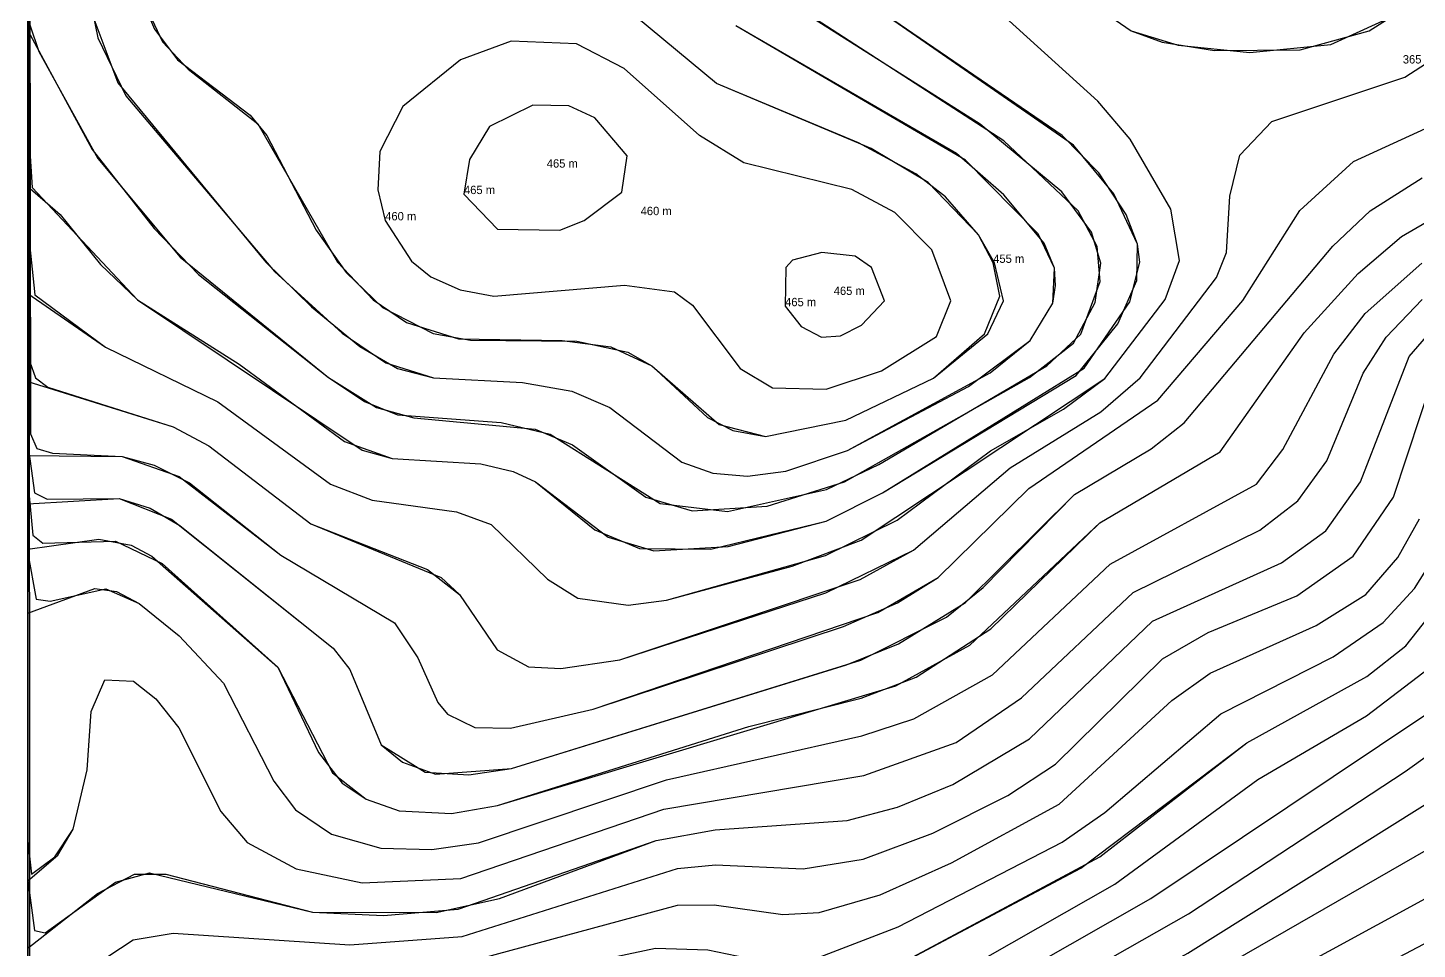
# Model space of a CAD drawing. Extents: x 104.513 to 104.5295, y 28.4567 to 28.4663.
# Drawn here: x 104.512982 to 104.516155, y 28.460694 to 28.462799 of the extents above; entities that cross this region are included whole.
import ezdxf

# ---------------------------------------------------------------- set-up
doc = ezdxf.new("R2010")
doc.units = 0
doc.header["$MEASUREMENT"] = 0
for name, color, linetype in [('Contour_Line_Intermediate', 7, 'Continuous'), ('Contour_Line_Major', 7, 'Continuous'), ('Contour_Line_Minor', 7, 'Continuous'), ('FeatureAttribs', 7, 'Continuous'), ('Iso-height_Area', 7, 'Continuous')]:
    doc.layers.add(name, color=color, linetype=linetype)

# ---------------------------------------------------------------- blocks, each defined once
blk = doc.blocks.new('FEATURE')

msp = doc.modelspace()

# ---------------------------------------------------------------- linework, layer by layer
at = {"layer": 'Contour_Line_Intermediate', "color": 36, "true_color": 0x804000}
for points in [[(104.5129824, 28.4618225, 425), (104.5131982, 28.4618196, 425), (104.5133284, 28.4617741, 425), (104.51356, 28.4615947, 425), (104.5138198, 28.4614399, 425), (104.5138733, 28.46136, 425), (104.5139184, 28.4612575, 425), (104.5139407, 28.4612312, 425), (104.5140036, 28.4612005, 425), (104.5140845, 28.4611996, 425), (104.5142736, 28.4612425, 425), (104.5149232, 28.4614636, 425), (104.515061, 28.4615437, 425), (104.5152685, 28.4617466, 425), (104.5155626, 28.4619489, 425), (104.515757, 28.4621759, 425), (104.5158872, 28.4623818, 425), (104.5160096, 28.462494, 425), (104.5164115, 28.4626783, 425)], [(104.5129824, 28.4597288, 375), (104.5130723, 28.4597498, 375), (104.5132774, 28.4598348, 375), (104.5134923, 28.4599652, 375), (104.5135371, 28.4600106, 375), (104.5135922, 28.4601019, 375), (104.5136556, 28.4603087, 375), (104.5137292, 28.4603929, 375), (104.5138083, 28.4604391, 375), (104.5141152, 28.4605027, 375), (104.5142865, 28.4605145, 375), (104.5143964, 28.4604969, 375), (104.514573, 28.4604262, 375), (104.5146877, 28.4604162, 375), (104.5147641, 28.4604439, 375), (104.5154648, 28.4608426, 375), (104.5157914, 28.4610816, 375), (104.5160395, 28.4612276, 375), (104.5161844, 28.4613375, 375)]]:
    msp.add_polyline3d(points, dxfattribs=at)
at = {"layer": 'Contour_Line_Major', "color": 36, "true_color": 0x804000}
for points in [[(104.5130627, 28.4631665, 450), (104.513142, 28.4627764, 450), (104.5132059, 28.4626436, 450), (104.5135457, 28.4622428, 450), (104.5137003, 28.4621017, 450), (104.5138002, 28.4620335, 450), (104.5139091, 28.4619993, 450), (104.5141118, 28.4619889, 450), (104.5142251, 28.4619695, 450), (104.5143117, 28.4619315, 450), (104.5144758, 28.4618066, 450), (104.5145469, 28.4617815, 450), (104.5146262, 28.4617751, 450), (104.5147132, 28.4617866, 450), (104.5148545, 28.4618339, 450), (104.51518, 28.462011, 450), (104.5152716, 28.4620852, 450), (104.5153231, 28.4621699, 450), (104.5153273, 28.4622505, 450), (104.5153035, 28.4623075, 450), (104.5152113, 28.4624176, 450), (104.5151035, 28.4625118, 450), (104.5145992, 28.4628039, 450)], [(104.5129824, 28.4606967, 400), (104.5131416, 28.4608217, 400), (104.5132257, 28.4608655, 400), (104.5132979, 28.4608655, 400), (104.5136329, 28.460779, 400), (104.5139148, 28.4607784, 400), (104.5140593, 28.4608101, 400), (104.5144176, 28.4609426, 400), (104.5145517, 28.4609668, 400), (104.5148536, 28.4609886, 400), (104.5149686, 28.4610186, 400), (104.5150951, 28.4610704, 400), (104.5152702, 28.4611751, 400), (104.5155505, 28.4614438, 400), (104.5158456, 28.4615771, 400), (104.5159465, 28.4616498, 400), (104.5160257, 28.4617619, 400), (104.5161372, 28.4620481, 400), (104.5162104, 28.4621333, 400)], [(104.5129824, 28.4587854, 350), (104.5130653, 28.4588178, 350), (104.5131794, 28.4588915, 350), (104.5137157, 28.4593365, 350), (104.5139386, 28.4595719, 350), (104.5141497, 28.4598659, 350), (104.5142224, 28.4599032, 350), (104.5143161, 28.4599241, 350), (104.5145608, 28.4599131, 350), (104.5147192, 28.4599495, 350), (104.5148926, 28.4600492, 350), (104.515385, 28.4603797, 350), (104.5162932, 28.4608745, 350)]]:
    msp.add_polyline3d(points, dxfattribs=at)
at = {"layer": 'Contour_Line_Minor', "color": 36, "true_color": 0x804000}
for points in [[(104.5132238, 28.4629088, 455), (104.5132897, 28.4627671, 455), (104.5133489, 28.4627048, 455), (104.5135079, 28.4625795, 455), (104.5136899, 28.4622637, 455), (104.5137708, 28.462178, 455), (104.5138473, 28.4621261, 455), (104.5139656, 28.4620889, 455), (104.5142026, 28.4620849, 455), (104.5143141, 28.4620703, 455), (104.5144074, 28.4620267, 455), (104.514561, 28.4618932, 455), (104.514667, 28.4618653, 455), (104.5148501, 28.4619029, 455), (104.5150508, 28.4619991, 455), (104.5151674, 28.4621003, 455), (104.515202, 28.4621861, 455), (104.515187, 28.4622622, 455), (104.5151534, 28.4623264, 455), (104.5150777, 28.462413, 455), (104.5150105, 28.4624654, 455), (104.5148794, 28.4625368, 455), (104.5145548, 28.4626722, 455), (104.5143723, 28.4628239, 455)], [(104.5129824, 28.4624365, 440), (104.513056, 28.4623729, 440), (104.5131483, 28.4622588, 440), (104.5132332, 28.462178, 440), (104.5137461, 28.4618344, 440), (104.5138144, 28.4618152, 440), (104.514017, 28.4618032, 440), (104.5140908, 28.4617853, 440), (104.5141418, 28.461762, 440), (104.5143074, 28.4616353, 440), (104.5144117, 28.4616045, 440), (104.5145816, 28.4616144, 440), (104.5148052, 28.4616718, 440), (104.5149344, 28.4617372, 440), (104.5153948, 28.4620214, 440), (104.515499, 28.4621735, 440), (104.5155216, 28.4622641, 440), (104.5155168, 28.4623049, 440), (104.5154623, 28.46242, 440), (104.5153704, 28.4625313, 440), (104.5148806, 28.4628711, 440)], [(104.5129824, 28.4621919, 435), (104.5131598, 28.4620698, 435), (104.5134161, 28.4619444, 435), (104.5136733, 28.4617563, 435), (104.5137686, 28.4617198, 435), (104.5139617, 28.4616936, 435), (104.5140406, 28.4616648, 435), (104.5141692, 28.4615399, 435), (104.5142381, 28.4614959, 435), (104.5143532, 28.4614806, 435), (104.5144413, 28.4614918, 435), (104.5147279, 28.4615695, 435), (104.5148853, 28.461629, 435), (104.5154421, 28.4619983, 435), (104.5155799, 28.4621787, 435), (104.5156123, 28.4622678, 435), (104.5155929, 28.4623851, 435), (104.5155, 28.4625451, 435), (104.5154259, 28.4626318, 435), (104.5151664, 28.4628681, 435)], [(104.5129824, 28.4588866, 355), (104.5130657, 28.4589158, 355), (104.5131582, 28.4589767, 355), (104.5136131, 28.4593554, 355), (104.5138731, 28.4596645, 355), (104.5140374, 28.459937, 355), (104.5141402, 28.4600351, 355), (104.5142188, 28.4600556, 355), (104.5143015, 28.4600519, 355), (104.5145624, 28.4600007, 355), (104.5147198, 28.4600296, 355), (104.5149673, 28.4601823, 355), (104.5152946, 28.460413, 355), (104.5162114, 28.460941, 355), (104.5164534, 28.461048, 355), (104.5169577, 28.461168, 355), (104.5174961, 28.461427, 355), (104.5177815, 28.4615852, 355), (104.518532, 28.4621082, 355), (104.5190234, 28.4624103, 355), (104.5197287, 28.4627532, 355), (104.5199463, 28.4628222, 355), (104.520178, 28.4628602, 355)], [(104.5129824, 28.4619912, 430), (104.5133142, 28.461888, 430), (104.5133956, 28.461844, 430), (104.513629, 28.4616661, 430), (104.5138948, 28.461562, 430), (104.5139681, 28.4615047, 430), (104.5140545, 28.4613779, 430), (104.5141259, 28.4613392, 430), (104.5141999, 28.4613352, 430), (104.5143347, 28.4613555, 430), (104.514883, 28.4615388, 430), (104.5150052, 28.4616061, 430), (104.5152254, 28.4617938, 430), (104.5154327, 28.4619219, 430), (104.5155224, 28.4619995, 430), (104.5156969, 28.4622286, 430), (104.5157196, 28.4622856, 430), (104.5157276, 28.4624143, 430), (104.51575, 28.4625084, 430), (104.5158232, 28.4625853, 430), (104.516127, 28.4626867, 430), (104.5163781, 28.4628484, 430)], [(104.5129824, 28.4627929, 445), (104.5131293, 28.4625211, 445), (104.5132706, 28.4623406, 445), (104.513372, 28.4622359, 445), (104.513669, 28.4620007, 445), (104.5137513, 28.4619455, 445), (104.5138268, 28.4619149, 445), (104.5140632, 28.4618978, 445), (104.5141753, 28.4618708, 445), (104.5144261, 28.4617125, 445), (104.5145806, 28.4616944, 445), (104.5148065, 28.4617442, 445), (104.5149259, 28.4618019, 445), (104.5153091, 28.4620273, 445), (104.5153873, 28.462099, 445), (104.5154311, 28.4622198, 445), (104.5154244, 28.4622996, 445), (104.5153811, 28.4623812, 445), (104.5152113, 28.4625409, 445), (104.5147566, 28.4628352, 445)], [(104.5154536, 28.462826, 435), (104.5155022, 28.462792, 435), (104.5155729, 28.4627667, 435), (104.5156927, 28.4627473, 435), (104.5158881, 28.4627489, 435), (104.5160452, 28.4627923, 435), (104.5161539, 28.4628611, 435)], [(104.5150902, 28.4621757, 460), (104.5150469, 28.4622921, 460), (104.5149623, 28.4623771, 460), (104.5148641, 28.4624296, 460), (104.5146174, 28.4624906, 460), (104.5145162, 28.4625532, 460), (104.5143445, 28.4627061, 460), (104.5142357, 28.4627625, 460), (104.5140865, 28.462769, 460), (104.5139707, 28.4627259, 460), (104.5138385, 28.4626191, 460), (104.5137861, 28.4625168, 460), (104.5137816, 28.4624294, 460), (104.5137986, 28.4623594, 460), (104.5138586, 28.4622662, 460), (104.5139026, 28.4622302, 460), (104.5139697, 28.4622004, 460), (104.5140465, 28.4621863, 460), (104.5143452, 28.4622111, 460), (104.5144593, 28.4621964, 460), (104.5145004, 28.4621654, 460), (104.5146093, 28.4620211, 460), (104.514683, 28.4619767, 460), (104.5148055, 28.4619737, 460), (104.5149318, 28.4620153, 460), (104.5150574, 28.4620939, 460), (104.5150902, 28.4621757, 460)], [(104.5143508, 28.4625068, 465), (104.5142773, 28.4625938, 465), (104.514218, 28.4626209, 465), (104.5141356, 28.4626224, 465), (104.5140369, 28.4625738, 465), (104.5139912, 28.4624983, 465), (104.5139785, 28.4624194, 465), (104.5140549, 28.4623394, 465), (104.5141975, 28.4623373, 465), (104.5142531, 28.462359, 465), (104.5143387, 28.4624241, 465), (104.5143508, 28.4625068, 465)], [(104.5129824, 28.4617116, 420), (104.5131907, 28.4617236, 420), (104.5133104, 28.4616764, 420), (104.5136794, 28.461382, 420), (104.5137176, 28.4613334, 420), (104.5137891, 28.4611608, 420), (104.5138381, 28.4611212, 420), (104.5139135, 28.4610939, 420), (104.5140871, 28.4611071, 420), (104.5148522, 28.4613441, 420), (104.5149709, 28.4613916, 420), (104.5151239, 28.461486, 420), (104.5153723, 28.4617333, 420), (104.515548, 28.4618377, 420), (104.5156234, 28.4618966, 420), (104.5159624, 28.4623006, 420), (104.5160475, 28.4623811, 420), (104.5161665, 28.4624563, 420)], [(104.5129824, 28.4616085, 415), (104.5131449, 28.4616312, 415), (104.5132181, 28.4616172, 415), (104.5132657, 28.4615923, 415), (104.5135537, 28.4613383, 415), (104.5136461, 28.4611433, 415), (104.5137004, 28.4610739, 415), (104.5137549, 28.461037, 415), (104.5138302, 28.4610101, 415), (104.5139497, 28.4610045, 415), (104.5140547, 28.4610225, 415), (104.5146289, 28.4612031, 415), (104.5148852, 28.461268, 415), (104.5150108, 28.4613156, 415), (104.5151813, 28.4614265, 415), (104.5154306, 28.4616682, 415), (104.5157051, 28.4618308, 415), (104.5158969, 28.4621021, 415), (104.5160205, 28.4622379, 415), (104.5161195, 28.4623223, 415), (104.5162935, 28.4624237, 415)], [(104.5149385, 28.4621757, 465), (104.5149094, 28.4622514, 465), (104.5148717, 28.4622779, 465), (104.5147955, 28.4622856, 465), (104.5147284, 28.4622684, 465), (104.5147133, 28.4622516, 465), (104.5147118, 28.4621632, 465), (104.5147487, 28.462117, 465), (104.5147946, 28.4620923, 465), (104.5148385, 28.4620955, 465), (104.5148863, 28.4621202, 465), (104.5149385, 28.4621757, 465)], [(104.5129824, 28.4614619, 410), (104.5131357, 28.4615186, 410), (104.5131849, 28.4615113, 410), (104.513237, 28.4614839, 410), (104.5133277, 28.4614102, 410), (104.5134296, 28.4613021, 410), (104.513544, 28.461078, 410), (104.5135938, 28.4610126, 410), (104.5136759, 28.4609567, 410), (104.5137886, 28.4609254, 410), (104.513905, 28.4609218, 410), (104.5140114, 28.4609376, 410), (104.5144412, 28.4610809, 410), (104.5148869, 28.4611818, 410), (104.5150061, 28.4612203, 410), (104.5151853, 28.4613211, 410), (104.5154542, 28.4615738, 410), (104.5157885, 28.4617565, 410), (104.5158487, 28.4618359, 410), (104.515965, 28.4620538, 410), (104.5160362, 28.4621466, 410), (104.5161658, 28.4622612, 410)], [(104.5129824, 28.4608502, 405), (104.5130508, 28.4609094, 405), (104.513086, 28.4609682, 405), (104.5131182, 28.4611043, 405), (104.5131268, 28.4612374, 405), (104.5131582, 28.4613095, 405), (104.5132241, 28.4613063, 405), (104.5132747, 28.461266, 405), (104.5133275, 28.4611997, 405), (104.5134233, 28.4610085, 405), (104.5134834, 28.4609384, 405), (104.513595, 28.460878, 405), (104.5137461, 28.4608456, 405), (104.5139716, 28.4608554, 405), (104.5144347, 28.4610143, 405), (104.5148913, 28.4610913, 405), (104.5151025, 28.4611665, 405), (104.5152516, 28.4612682, 405), (104.5155068, 28.4615091, 405), (104.5157956, 28.4616512, 405), (104.5158825, 28.4617185, 405), (104.5159488, 28.4618097, 405), (104.516032, 28.4620101, 405), (104.5160841, 28.4620926, 405), (104.5161662, 28.4621785, 405)], [(104.5129824, 28.4601934, 395), (104.5130341, 28.4602679, 395), (104.5130428, 28.4603237, 395), (104.5130339, 28.4604425, 395), (104.5130533, 28.46052, 395), (104.5131365, 28.4606587, 395), (104.5132228, 28.4607158, 395), (104.5133141, 28.4607311, 395), (104.5137181, 28.4607044, 395), (104.5139744, 28.4607234, 395), (104.5144661, 28.4608788, 395), (104.514553, 28.4608868, 395), (104.5147534, 28.4608776, 395), (104.5148903, 28.4609002, 395), (104.5150492, 28.4609595, 395), (104.5152207, 28.4610453, 395), (104.5153294, 28.4611168, 395), (104.5155735, 28.461358, 395), (104.5156777, 28.4614175, 395), (104.5158804, 28.4615013, 395), (104.5160087, 28.4615918, 395), (104.5161008, 28.4617273, 395), (104.5161951, 28.4620104, 395)], [(104.5139848, 28.4606644, 390), (104.5144657, 28.4607945, 390), (104.5145499, 28.4607957, 390), (104.5147065, 28.4607732, 390), (104.5147896, 28.4607784, 390), (104.5149291, 28.4608188, 390), (104.5150921, 28.4608913, 390), (104.5153377, 28.4610254, 390), (104.5155949, 28.4612621, 390), (104.5156825, 28.4613252, 390), (104.5159247, 28.4614337, 390), (104.5160378, 28.4615043, 390), (104.5161109, 28.4615892, 390), (104.5161607, 28.4616773, 390)], [(104.5129824, 28.4599274, 385), (104.5130635, 28.4599448, 385), (104.513145, 28.4599885, 385), (104.5132393, 28.4600553, 385), (104.5133118, 28.460139, 385), (104.5133466, 28.4602264, 385), (104.5133383, 28.4604345, 385), (104.513401, 28.4605199, 385), (104.5135577, 28.4605537, 385), (104.5140024, 28.4606091, 385), (104.5144157, 28.4606966, 385), (104.5145357, 28.4606928, 385), (104.5146897, 28.460661, 385), (104.5147724, 28.4606691, 385), (104.5149699, 28.4607455, 385), (104.5153442, 28.4609388, 385), (104.5154419, 28.4610067, 385), (104.5157071, 28.461232, 385), (104.515963, 28.4613623, 385), (104.5160776, 28.4614403, 385), (104.5161487, 28.4615185, 385), (104.5161971, 28.4615947, 385)], [(104.5129824, 28.4598334, 380), (104.5130678, 28.4598499, 380), (104.5132312, 28.4599209, 380), (104.5133211, 28.4599741, 380), (104.5134081, 28.4600488, 380), (104.5134878, 28.4601852, 380), (104.513526, 28.4603946, 380), (104.5135412, 28.4604261, 380), (104.513596, 28.4604597, 380), (104.5138114, 28.4605182, 380), (104.5143226, 28.4605996, 380), (104.5144494, 28.460594, 380), (104.5146311, 28.4605428, 380), (104.5147128, 28.4605425, 380), (104.5148859, 28.4606138, 380), (104.5154302, 28.4609053, 380), (104.5157661, 28.4611656, 380), (104.5160401, 28.4613173, 380), (104.5161296, 28.461387, 380), (104.5162297, 28.4615144, 380)], [(104.5129824, 28.4595636, 370), (104.5133557, 28.4597389, 370), (104.513573, 28.4598847, 370), (104.5136202, 28.4599285, 370), (104.5136874, 28.4600241, 370), (104.5137774, 28.4602709, 370), (104.5138474, 28.4603478, 370), (104.5138891, 28.4603703, 370), (104.5140684, 28.4604184, 370), (104.5142026, 28.4604297, 370), (104.5143506, 28.4604001, 370), (104.5145165, 28.4603185, 370), (104.5145876, 28.4602966, 370), (104.5146717, 28.4602987, 370), (104.5147692, 28.4603337, 370), (104.5150863, 28.4605477, 370), (104.5155473, 28.4608102, 370), (104.5161729, 28.4612291, 370)], [(104.5129824, 28.4591045, 365), (104.5130653, 28.4591471, 365), (104.5133257, 28.4593687, 365), (104.513453, 28.4595781, 365), (104.5137367, 28.4598838, 365), (104.5138176, 28.4600222, 365), (104.5138809, 28.4601905, 365), (104.5139383, 28.4602592, 365), (104.5139739, 28.4602826, 365), (104.5140568, 28.4603112, 365), (104.5141876, 28.4603227, 365), (104.5142987, 28.4602985, 365), (104.5145562, 28.4601903, 365), (104.5146417, 28.4601869, 365), (104.5147554, 28.4602241, 365), (104.5151761, 28.4605155, 365), (104.5156328, 28.4607752, 365), (104.516128, 28.4611003, 365), (104.5162966, 28.461221, 365)], [(104.5129824, 28.4589882, 360), (104.5130652, 28.4590158, 360), (104.5131014, 28.4590421, 360), (104.5134965, 28.4593717, 360), (104.5138098, 28.4597753, 360), (104.5139752, 28.460073, 360), (104.5140562, 28.4601544, 360), (104.5140993, 28.460179, 360), (104.5141669, 28.4601959, 360), (104.514232, 28.4601926, 360), (104.5144781, 28.4601096, 360), (104.5145672, 28.4600921, 360), (104.5146467, 28.4600953, 360), (104.5147189, 28.4601148, 360), (104.5148942, 28.4602188, 360), (104.5152597, 28.4604802, 360), (104.5156312, 28.4606855, 360), (104.5162936, 28.4611003, 360)], [(104.5129824, 28.4586883, 345), (104.5130651, 28.4587186, 345), (104.5131443, 28.458769, 345), (104.513506, 28.4590531, 345), (104.5138994, 28.4593944, 345), (104.5141818, 28.4596948, 345), (104.5142656, 28.4597657, 345), (104.5143389, 28.459796, 345), (104.5146057, 28.4598365, 345), (104.5147565, 28.4598882, 345), (104.5149665, 28.4600109, 345), (104.5153851, 28.4602912, 345), (104.5162935, 28.4607715, 345)]]:
    msp.add_polyline3d(points, dxfattribs=at)
at = {"layer": 'Iso-height_Area', "color": 5, "true_color": 0x0000fe}
msp.add_polyline3d([(104.5292895, 28.4663145, 320), (104.5293723, 28.4663145, 320), (104.5294385, 28.466298, 320), (104.5294551, 28.466149, 320), (104.5294551, 28.4568779, 320), (104.5294468, 28.4568034, 320), (104.529422, 28.4567455, 320), (104.529364, 28.4567206, 320), (104.5292895, 28.4567124, 320), (104.5153001, 28.4567124, 320), (104.5131479, 28.4567124, 320), (104.5130734, 28.4567206, 320), (104.5130155, 28.4567455, 320), (104.5129906, 28.4568034, 320), (104.5129824, 28.4568779, 320), (104.5129824, 28.466149, 320), (104.5129906, 28.4662235, 320), (104.5130155, 28.4662814, 320), (104.5130734, 28.4663063, 320), (104.5131479, 28.4663145, 320), (104.5292895, 28.4663145, 320)], close=True, dxfattribs=at)
at = {"layer": 'Iso-height_Area', "color": 160, "true_color": 0x002afe}
msp.add_polyline3d([(104.5292895, 28.4567124, 325), (104.5153001, 28.4567124, 325), (104.5131479, 28.4567124, 325), (104.5130734, 28.4567206, 325), (104.5130155, 28.4567455, 325), (104.5129906, 28.4568034, 325), (104.5129824, 28.4568779, 325), (104.5129824, 28.4576219, 325), (104.5129925, 28.4577589, 325), (104.5131411, 28.4579969, 325), (104.5132346, 28.4582202, 325), (104.5131968, 28.4582514, 325), (104.5130277, 28.458204, 325), (104.5129997, 28.4582067, 325), (104.5129824, 28.4582922, 325), (104.5129824, 28.466149, 325), (104.5129906, 28.4662235, 325), (104.5130155, 28.4662814, 325), (104.5130734, 28.4663063, 325), (104.5131479, 28.4663145, 325), (104.5287101, 28.4663145, 325)], dxfattribs=at)
at = {"layer": 'Iso-height_Area', "color": 150, "true_color": 0x009afe}
msp.add_polyline3d([(104.5129824, 28.4585344, 330), (104.5129824, 28.466149, 330)], dxfattribs=at)
at = {"layer": 'Iso-height_Area', "color": 4, "true_color": 0x00fef8}
msp.add_polyline3d([(104.5129893, 28.4585579, 335), (104.5129824, 28.466149, 335)], dxfattribs=at)
at = {"layer": 'Iso-height_Area', "color": 120, "true_color": 0x00fec0}
msp.add_polyline3d([(104.5129824, 28.466149, 340), (104.5129824, 28.4587051, 340), (104.5130045, 28.4586162, 340), (104.5130362, 28.458614, 340), (104.5130972, 28.4586419, 340), (104.5134708, 28.4589157, 340), (104.5142229, 28.459571, 340), (104.5143592, 28.4596722, 340), (104.5147171, 28.4597886, 340), (104.5148513, 28.4598493, 340), (104.5153836, 28.460193, 340), (104.5157564, 28.4603971, 340), (104.5163755, 28.460704, 340)], dxfattribs=at)
at = {"layer": 'Iso-height_Area', "color": 110, "true_color": 0x00fe88}
msp.add_polyline3d([(104.5129824, 28.466149, 345), (104.5129824, 28.458789, 345), (104.5129973, 28.4587046, 345), (104.5130651, 28.4587215, 345), (104.5131443, 28.458769, 345), (104.513506, 28.4590531, 345), (104.5138994, 28.4593944, 345), (104.5141818, 28.4596948, 345), (104.5142656, 28.4597657, 345), (104.5143389, 28.459796, 345), (104.5146057, 28.4598365, 345), (104.5147565, 28.4598882, 345), (104.5149665, 28.4600109, 345), (104.5153851, 28.4602912, 345), (104.5162935, 28.4607715, 345)], dxfattribs=at)
at = {"layer": 'Iso-height_Area', "color": 100, "true_color": 0x00fe50}
msp.add_polyline3d([(104.5129824, 28.466149, 350), (104.5129824, 28.4589477, 350), (104.5129917, 28.4588204, 350), (104.5130171, 28.4588073, 350), (104.5130653, 28.4588206, 350), (104.5131794, 28.4588915, 350), (104.5137157, 28.4593365, 350), (104.5139386, 28.4595719, 350), (104.5141497, 28.4598659, 350), (104.5142224, 28.4599032, 350), (104.5143161, 28.4599241, 350), (104.5145608, 28.4599131, 350), (104.5147192, 28.4599495, 350), (104.5148926, 28.4600492, 350), (104.515385, 28.4603797, 350), (104.5162932, 28.4608745, 350)], dxfattribs=at)
at = {"layer": 'Iso-height_Area', "color": 3, "true_color": 0x00fe18}
msp.add_polyline3d([(104.5129824, 28.466149, 355), (104.5129824, 28.4590323, 355), (104.5129969, 28.4589175, 355), (104.5130252, 28.4589076, 355), (104.5130657, 28.4589188, 355), (104.5131582, 28.4589767, 355), (104.5136131, 28.4593554, 355), (104.5138731, 28.4596645, 355), (104.5140374, 28.459937, 355), (104.5141402, 28.4600351, 355), (104.5142188, 28.4600556, 355), (104.5143015, 28.4600519, 355), (104.5145624, 28.4600007, 355), (104.5147198, 28.4600296, 355), (104.5149673, 28.4601823, 355), (104.5152946, 28.460413, 355), (104.5162114, 28.460941, 355)], dxfattribs=at)
at = {"layer": 'Iso-height_Area', "color": 3, "true_color": 0x0efe00}
msp.add_polyline3d([(104.5129824, 28.466149, 360), (104.5129824, 28.459117, 360), (104.5130025, 28.4590154, 360), (104.5130333, 28.4590092, 360), (104.5131014, 28.4590421, 360), (104.5134965, 28.4593717, 360), (104.5138098, 28.4597753, 360), (104.5139752, 28.460073, 360), (104.5140562, 28.4601544, 360), (104.5140993, 28.460179, 360), (104.5141669, 28.4601959, 360), (104.514232, 28.4601926, 360), (104.5144781, 28.4601096, 360), (104.5145672, 28.4600921, 360), (104.5146467, 28.4600953, 360), (104.5147189, 28.4601148, 360), (104.5148942, 28.4602188, 360), (104.5152597, 28.4604802, 360), (104.5156312, 28.4606855, 360), (104.5162936, 28.4611003, 360)], dxfattribs=at)
at = {"layer": 'Iso-height_Area', "color": 80, "true_color": 0x2afe00}
msp.add_polyline3d([(104.5129824, 28.466149, 365), (104.5129824, 28.4592031, 365), (104.5129952, 28.4591208, 365), (104.5130653, 28.4591508, 365), (104.5133257, 28.4593687, 365), (104.513453, 28.4595781, 365), (104.5137367, 28.4598838, 365), (104.5138176, 28.4600222, 365), (104.5138809, 28.4601905, 365), (104.5139383, 28.4602592, 365), (104.5139739, 28.4602826, 365), (104.5140568, 28.4603112, 365), (104.5141876, 28.4603227, 365), (104.5142987, 28.4602985, 365), (104.5145562, 28.4601903, 365), (104.5146417, 28.4601869, 365), (104.5147554, 28.4602241, 365), (104.5151761, 28.4605155, 365), (104.5156328, 28.4607752, 365), (104.516128, 28.4611003, 365), (104.5162966, 28.461221, 365)], dxfattribs=at)
at = {"layer": 'Iso-height_Area', "color": 80, "true_color": 0x46fe00}
msp.add_polyline3d([(104.5129824, 28.466149, 370), (104.5129824, 28.459696, 370), (104.5130033, 28.4595943, 370), (104.5130643, 28.4595992, 370), (104.5133134, 28.4597162, 370), (104.513573, 28.4598847, 370), (104.5136202, 28.4599285, 370), (104.5136874, 28.4600241, 370), (104.5137774, 28.4602709, 370), (104.5138474, 28.4603478, 370), (104.5138891, 28.4603703, 370), (104.5140684, 28.4604184, 370), (104.5142026, 28.4604297, 370), (104.5143506, 28.4604001, 370), (104.5145165, 28.4603185, 370), (104.5145876, 28.4602966, 370), (104.5146717, 28.4602987, 370), (104.5147692, 28.4603337, 370), (104.5150863, 28.4605477, 370), (104.5155473, 28.4608102, 370), (104.5161729, 28.4612291, 370)], dxfattribs=at)
at = {"layer": 'Iso-height_Area', "color": 70, "true_color": 0x62fe00}
msp.add_polyline3d([(104.5129824, 28.466149, 375), (104.5129824, 28.4598615, 375), (104.5129998, 28.4597545, 375), (104.5130723, 28.4597515, 375), (104.5132296, 28.4598129, 375), (104.5133967, 28.4598978, 375), (104.5134923, 28.4599652, 375), (104.5135371, 28.4600106, 375), (104.5135922, 28.4601019, 375), (104.5136556, 28.4603087, 375), (104.5137292, 28.4603929, 375), (104.5138083, 28.4604391, 375), (104.5141152, 28.4605027, 375), (104.5142865, 28.4605145, 375), (104.5143964, 28.4604969, 375), (104.514573, 28.4604262, 375), (104.5146877, 28.4604162, 375), (104.5147641, 28.4604439, 375), (104.5154648, 28.4608426, 375), (104.5157914, 28.4610816, 375), (104.5160395, 28.4612276, 375), (104.5161844, 28.4613375, 375)], dxfattribs=at)
at = {"layer": 'Iso-height_Area', "color": 70, "true_color": 0x7efe00}
msp.add_polyline3d([(104.5129824, 28.466149, 380), (104.5129824, 28.4599465, 380), (104.5130049, 28.4598531, 380), (104.5130678, 28.4598517, 380), (104.5132312, 28.4599209, 380), (104.5133211, 28.4599741, 380), (104.5134081, 28.4600488, 380), (104.5134878, 28.4601852, 380), (104.513526, 28.4603946, 380), (104.5135412, 28.4604261, 380), (104.513596, 28.4604597, 380), (104.5138114, 28.4605182, 380), (104.5143226, 28.4605996, 380), (104.5144494, 28.460594, 380), (104.5146311, 28.4605428, 380), (104.5147128, 28.4605425, 380), (104.5148859, 28.4606138, 380), (104.515387, 28.4608793, 380), (104.5157661, 28.4611656, 380), (104.5160401, 28.4613173, 380), (104.5161296, 28.461387, 380), (104.5162297, 28.4615144, 380)], dxfattribs=at)
at = {"layer": 'Iso-height_Area', "color": 70, "true_color": 0x9bfe00}
msp.add_polyline3d([(104.5129824, 28.466149, 385), (104.5129824, 28.4600304, 385), (104.5130039, 28.4599441, 385), (104.5130635, 28.4599474, 385), (104.513145, 28.4599885, 385), (104.5132393, 28.4600553, 385), (104.5133118, 28.460139, 385), (104.5133466, 28.4602264, 385), (104.5133383, 28.4604345, 385), (104.513401, 28.4605199, 385), (104.5135577, 28.4605537, 385), (104.5140024, 28.4606091, 385), (104.5144157, 28.4606966, 385), (104.5145357, 28.4606928, 385), (104.5146897, 28.460661, 385), (104.5147724, 28.4606691, 385), (104.5149699, 28.4607455, 385), (104.5153442, 28.4609388, 385), (104.5154419, 28.4610067, 385), (104.5157071, 28.461232, 385), (104.515963, 28.4613623, 385), (104.5160776, 28.4614403, 385), (104.5161487, 28.4615185, 385), (104.5161971, 28.4615947, 385)], dxfattribs=at)
at = {"layer": 'Iso-height_Area', "color": 60, "true_color": 0xb7fe00}
for points in [[(104.5129824, 28.466149, 390), (104.5129824, 28.46019, 390)], [(104.5139848, 28.4606644, 390), (104.5144657, 28.4607945, 390), (104.5145499, 28.4607957, 390), (104.5147065, 28.4607732, 390), (104.5147896, 28.4607784, 390), (104.5149291, 28.4608188, 390), (104.5150921, 28.4608913, 390), (104.5153377, 28.4610254, 390), (104.5155949, 28.4612621, 390), (104.5156825, 28.4613252, 390), (104.5159247, 28.4614337, 390), (104.5160378, 28.4615043, 390), (104.5161109, 28.4615892, 390), (104.5161607, 28.4616773, 390)]]:
    msp.add_polyline3d(points, dxfattribs=at)
at = {"layer": 'Iso-height_Area', "color": 60, "true_color": 0xd3fe00}
for points in [[(104.5129824, 28.466149, 395), (104.5129824, 28.460355, 395)], [(104.5131365, 28.4606587, 395), (104.5132228, 28.4607158, 395), (104.5133141, 28.4607311, 395), (104.5137181, 28.4607044, 395), (104.5139744, 28.4607234, 395), (104.5144661, 28.4608788, 395), (104.514553, 28.4608868, 395), (104.5147534, 28.4608776, 395), (104.5148903, 28.4609002, 395), (104.5150492, 28.4609595, 395), (104.5152207, 28.4610453, 395), (104.5153294, 28.4611168, 395), (104.5155735, 28.461358, 395), (104.5156777, 28.4614175, 395), (104.5158804, 28.4615013, 395), (104.5160087, 28.4615918, 395), (104.5161008, 28.4617273, 395), (104.5161951, 28.4620104, 395)]]:
    msp.add_polyline3d(points, dxfattribs=at)
at = {"layer": 'Iso-height_Area', "color": 2, "true_color": 0xeffe00}
msp.add_polyline3d([(104.5129824, 28.466149, 400), (104.5129824, 28.4608523, 400), (104.5129975, 28.4607368, 400), (104.5130224, 28.4607317, 400), (104.5131828, 28.4608472, 400), (104.5132602, 28.4608684, 400), (104.5136329, 28.460779, 400), (104.5137944, 28.460771, 400), (104.5139651, 28.4607856, 400), (104.5144176, 28.4609426, 400), (104.5145517, 28.4609668, 400), (104.5148536, 28.4609886, 400), (104.5149686, 28.4610186, 400), (104.5150951, 28.4610704, 400), (104.5152702, 28.4611751, 400), (104.5155505, 28.4614438, 400), (104.5158456, 28.4615771, 400), (104.5159465, 28.4616498, 400), (104.5160257, 28.4617619, 400), (104.5161372, 28.4620481, 400), (104.5162104, 28.4621333, 400)], dxfattribs=at)
at = {"layer": 'Iso-height_Area', "color": 2, "true_color": 0xfef800}
msp.add_polyline3d([(104.5129824, 28.466149, 405), (104.5129824, 28.4609422, 405), (104.512991, 28.460866, 405), (104.513044, 28.4609052, 405), (104.513086, 28.4609682, 405), (104.5131182, 28.4611043, 405), (104.5131268, 28.4612374, 405), (104.5131582, 28.4613095, 405), (104.5132241, 28.4613063, 405), (104.5132747, 28.461266, 405), (104.5133275, 28.4611997, 405), (104.5134233, 28.4610085, 405), (104.5134834, 28.4609384, 405), (104.513595, 28.460878, 405), (104.5137461, 28.4608456, 405), (104.5139716, 28.4608554, 405), (104.5144347, 28.4610143, 405), (104.5148913, 28.4610913, 405), (104.5151025, 28.4611665, 405), (104.5152516, 28.4612682, 405), (104.5155068, 28.4615091, 405), (104.5157956, 28.4616512, 405), (104.5158825, 28.4617185, 405), (104.5159488, 28.4618097, 405), (104.516032, 28.4620101, 405), (104.5160841, 28.4620926, 405), (104.5161662, 28.4621785, 405)], dxfattribs=at)
at = {"layer": 'Iso-height_Area', "color": 2, "true_color": 0xfeea00}
msp.add_polyline3d([(104.5129824, 28.466149, 410), (104.5129824, 28.4615993, 410), (104.5130018, 28.4614943, 410), (104.5130332, 28.4614894, 410), (104.5131604, 28.4615178, 410), (104.513237, 28.4614839, 410), (104.5133277, 28.4614102, 410), (104.5134296, 28.4613021, 410), (104.513544, 28.461078, 410), (104.5135938, 28.4610126, 410), (104.5136759, 28.4609567, 410), (104.5137886, 28.4609254, 410), (104.513905, 28.4609218, 410), (104.5140114, 28.4609376, 410), (104.5144412, 28.4610809, 410), (104.5148869, 28.4611818, 410), (104.5150061, 28.4612203, 410), (104.5151853, 28.4613211, 410), (104.5154542, 28.4615738, 410), (104.5157885, 28.4617565, 410), (104.5158487, 28.4618359, 410), (104.515965, 28.4620538, 410), (104.5160362, 28.4621466, 410), (104.5161658, 28.4622612, 410)], dxfattribs=at)
at = {"layer": 'Iso-height_Area', "color": 40, "true_color": 0xfedc00}
msp.add_polyline3d([(104.5129824, 28.466149, 415), (104.5129824, 28.461763, 415), (104.5129936, 28.4616401, 415), (104.5130165, 28.461622, 415), (104.5131826, 28.4616265, 415), (104.5132895, 28.4615751, 415), (104.5135537, 28.4613383, 415), (104.5136783, 28.4610969, 415), (104.5137549, 28.461037, 415), (104.5138302, 28.4610101, 415), (104.5139497, 28.4610045, 415), (104.5140547, 28.4610225, 415), (104.5149644, 28.4612959, 415), (104.515134, 28.4613887, 415), (104.5154306, 28.4616682, 415), (104.5157051, 28.4618308, 415), (104.5158969, 28.4621021, 415), (104.5160205, 28.4622379, 415), (104.5161195, 28.4623223, 415), (104.5162935, 28.4624237, 415)], dxfattribs=at)
at = {"layer": 'Iso-height_Area', "color": 40, "true_color": 0xfece00}
msp.add_polyline3d([(104.5129824, 28.466149, 420), (104.5129824, 28.4618478, 420), (104.512998, 28.461737, 420), (104.5130269, 28.4617223, 420), (104.5131907, 28.4617236, 420), (104.5132615, 28.4617021, 420), (104.5133297, 28.4616626, 420), (104.5136794, 28.461382, 420), (104.5137176, 28.4613334, 420), (104.5137891, 28.4611608, 420), (104.5138899, 28.4610984, 420), (104.5139899, 28.4610924, 420), (104.5140871, 28.4611071, 420), (104.5148845, 28.4613548, 420), (104.5150804, 28.4614526, 420), (104.5151641, 28.4615205, 420), (104.5153723, 28.4617333, 420), (104.515548, 28.4618377, 420), (104.5156234, 28.4618966, 420), (104.5159624, 28.4623006, 420), (104.5160475, 28.4623811, 420), (104.5161665, 28.4624563, 420)], dxfattribs=at)
at = {"layer": 'Iso-height_Area', "color": 40, "true_color": 0xfec000}
msp.add_polyline3d([(104.5129824, 28.466149, 425), (104.5129887, 28.4618713, 425), (104.5130033, 28.4618384, 425), (104.513039, 28.4618272, 425), (104.5131982, 28.4618196, 425), (104.5132706, 28.4618003, 425), (104.5133516, 28.4617598, 425), (104.51356, 28.4615947, 425), (104.5138198, 28.4614399, 425), (104.5138733, 28.46136, 425), (104.5139184, 28.4612575, 425), (104.5139407, 28.4612312, 425), (104.5140036, 28.4612005, 425), (104.5140845, 28.4611996, 425), (104.5142736, 28.4612425, 425), (104.5148454, 28.4614317, 425), (104.5149684, 28.4614855, 425), (104.515061, 28.4615437, 425), (104.5152685, 28.4617466, 425), (104.5155626, 28.4619489, 425), (104.515757, 28.4621759, 425), (104.5158872, 28.4623818, 425), (104.5160096, 28.462494, 425), (104.5164115, 28.4626783, 425)], dxfattribs=at)
at = {"layer": 'Iso-height_Area', "color": 40, "true_color": 0xfeb200}
msp.add_polyline3d([(104.5129824, 28.466149, 430), (104.512987, 28.4620358, 430), (104.513, 28.4619995, 430), (104.5130285, 28.4619781, 430), (104.5133142, 28.461888, 430), (104.5133956, 28.461844, 430), (104.513629, 28.4616661, 430), (104.5139265, 28.4615435, 430), (104.5139681, 28.4615047, 430), (104.5140545, 28.4613779, 430), (104.5141259, 28.4613392, 430), (104.5141999, 28.4613352, 430), (104.5143347, 28.4613555, 430), (104.5148051, 28.4615081, 430), (104.5150052, 28.4616061, 430), (104.5152254, 28.4617938, 430), (104.5154327, 28.4619219, 430), (104.5155224, 28.4619995, 430), (104.5156969, 28.4622286, 430), (104.5157196, 28.4622856, 430), (104.5157276, 28.4624143, 430), (104.51575, 28.4625084, 430), (104.5158232, 28.4625853, 430), (104.516127, 28.4626867, 430), (104.5163781, 28.4628484, 430)], dxfattribs=at)
at = {"layer": 'Iso-height_Area', "color": 40, "true_color": 0xfea400}
for points in [[(104.5129824, 28.466149, 435), (104.5129824, 28.4623428, 435), (104.5129982, 28.4621893, 435), (104.5131598, 28.4620698, 435), (104.5134161, 28.4619444, 435), (104.5136733, 28.4617563, 435), (104.5137686, 28.4617198, 435), (104.5139617, 28.4616936, 435), (104.5140406, 28.4616648, 435), (104.5141692, 28.4615399, 435), (104.5142381, 28.4614959, 435), (104.5143532, 28.4614806, 435), (104.5144413, 28.4614918, 435), (104.5148042, 28.461594, 435), (104.514968, 28.4616746, 435), (104.5151807, 28.4618326, 435), (104.5153477, 28.461928, 435), (104.5154421, 28.4619983, 435), (104.5155799, 28.4621787, 435), (104.5156123, 28.4622678, 435), (104.5155929, 28.4623851, 435), (104.5155, 28.4625451, 435), (104.5154259, 28.4626318, 435), (104.5151664, 28.4628681, 435)], [(104.5154536, 28.462826, 435), (104.5155022, 28.462792, 435), (104.5156094, 28.4627596, 435), (104.5157727, 28.4627428, 435), (104.5159578, 28.4627608, 435), (104.5161273, 28.4628379, 435)]]:
    msp.add_polyline3d(points, dxfattribs=at)
at = {"layer": 'Iso-height_Area', "color": 30, "true_color": 0xfe9600}
msp.add_polyline3d([(104.5129824, 28.466149, 440), (104.5129824, 28.4625908, 440), (104.5129927, 28.4624341, 440), (104.5132332, 28.462178, 440), (104.5134652, 28.462031, 440), (104.5137054, 28.4618544, 440), (104.5138144, 28.4618152, 440), (104.514017, 28.4618032, 440), (104.5140908, 28.4617853, 440), (104.5141418, 28.461762, 440), (104.5142771, 28.4616526, 440), (104.514379, 28.46161, 440), (104.5145424, 28.4616085, 440), (104.5148052, 28.4616718, 440), (104.5149344, 28.4617372, 440), (104.5153761, 28.4620049, 440), (104.5154717, 28.4621227, 440), (104.515515, 28.4622222, 440), (104.5155168, 28.4623049, 440), (104.5154909, 28.4623726, 440), (104.515428, 28.4624677, 440), (104.5153445, 28.4625535, 440), (104.5148806, 28.4628711, 440)], dxfattribs=at)
at = {"layer": 'Iso-height_Area', "color": 30, "true_color": 0xfe6c00}
msp.add_polyline3d([(104.5132238, 28.4629088, 455), (104.5132718, 28.4627958, 455), (104.513324, 28.4627263, 455), (104.5134901, 28.4626, 455), (104.5135285, 28.4625534, 455), (104.5136408, 28.4623368, 455), (104.5137094, 28.4622401, 455), (104.5137927, 28.46216, 455), (104.5139078, 28.4621008, 455), (104.5139936, 28.462086, 455), (104.5142364, 28.462083, 455), (104.5143524, 28.4620581, 455), (104.5144074, 28.4620267, 455), (104.5145344, 28.461909, 455), (104.5145923, 28.461879, 455), (104.514667, 28.4618653, 455), (104.5148501, 28.4619029, 455), (104.5150508, 28.4619991, 455), (104.5151745, 28.4621003, 455), (104.5152103, 28.4621757, 455), (104.5152103, 28.4621757, 455), (104.5151902, 28.4622622, 455), (104.5151534, 28.4623264, 455), (104.5150383, 28.4624459, 455), (104.5149086, 28.4625233, 455), (104.5145548, 28.4626722, 455), (104.5143723, 28.4628239, 455)], dxfattribs=at)
at = {"layer": 'Iso-height_Area', "color": 30, "true_color": 0xfe7a00}
msp.add_polyline3d([(104.5131241, 28.462844, 450), (104.5131877, 28.4626736, 450), (104.5135259, 28.462264, 450), (104.5136299, 28.462162, 450), (104.5137405, 28.4620708, 450), (104.5138269, 28.4620207, 450), (104.5139091, 28.4619993, 450), (104.5141118, 28.4619889, 450), (104.5142251, 28.4619695, 450), (104.5143117, 28.4619315, 450), (104.5144758, 28.4618066, 450), (104.5145469, 28.4617815, 450), (104.5146262, 28.4617751, 450), (104.5147132, 28.4617866, 450), (104.5148545, 28.4618339, 450), (104.5151309, 28.4619798, 450), (104.5152716, 28.4620852, 450), (104.5153231, 28.4621699, 450), (104.5153296, 28.4622105, 450), (104.5153273, 28.4622505, 450), (104.5152896, 28.4623287, 450), (104.5151236, 28.4624967, 450), (104.5145992, 28.4628039, 450)], dxfattribs=at)
at = {"layer": 'Iso-height_Area', "color": 30, "true_color": 0xfe8800}
msp.add_polyline3d([(104.5129869, 28.4628059, 445), (104.5130078, 28.462745, 445), (104.5131425, 28.4625003, 445), (104.51333, 28.4622756, 445), (104.513669, 28.4620007, 445), (104.5137784, 28.4619316, 445), (104.5138643, 28.4619085, 445), (104.5141407, 28.4618823, 445), (104.5142263, 28.4618464, 445), (104.5143941, 28.4617267, 445), (104.5144995, 28.4616959, 445), (104.5146705, 28.4617062, 445), (104.5148474, 28.4617618, 445), (104.51527, 28.4620003, 445), (104.5153702, 28.4620787, 445), (104.5154199, 28.4621719, 445), (104.5154331, 28.4622618, 445), (104.5154113, 28.4623323, 445), (104.5153437, 28.4624247, 445), (104.5151572, 28.4625794, 445), (104.5147801, 28.4628173, 445)], dxfattribs=at)
at = {"layer": 'Iso-height_Area', "color": 20, "true_color": 0xfe5e00}
msp.add_polyline3d([(104.5150902, 28.4621757, 460), (104.5150469, 28.4622921, 460), (104.5149623, 28.4623771, 460), (104.5148641, 28.4624296, 460), (104.5146174, 28.4624906, 460), (104.5145162, 28.4625532, 460), (104.5143445, 28.4627061, 460), (104.5142357, 28.4627625, 460), (104.5140865, 28.462769, 460), (104.5139707, 28.4627259, 460), (104.5138385, 28.4626191, 460), (104.5137861, 28.4625168, 460), (104.5137816, 28.4624294, 460), (104.5137986, 28.4623594, 460), (104.5138586, 28.4622662, 460), (104.5139026, 28.4622302, 460), (104.5139697, 28.4622004, 460), (104.5140465, 28.4621863, 460), (104.5143452, 28.4622111, 460), (104.5144593, 28.4621964, 460), (104.5145004, 28.4621654, 460), (104.5146093, 28.4620211, 460), (104.514683, 28.4619767, 460), (104.5148055, 28.4619737, 460), (104.5149318, 28.4620153, 460), (104.5150574, 28.4620939, 460), (104.5150902, 28.4621757, 460)], close=True, dxfattribs=at)
at = {"layer": 'Iso-height_Area', "color": 20, "true_color": 0xfe5000}
for points in [[(104.5143508, 28.4625068, 465), (104.5142773, 28.4625938, 465), (104.514218, 28.4626209, 465), (104.5141356, 28.4626224, 465), (104.5140369, 28.4625738, 465), (104.5139912, 28.4624983, 465), (104.5139785, 28.4624194, 465), (104.5140549, 28.4623394, 465), (104.5141975, 28.4623373, 465), (104.5142531, 28.462359, 465), (104.5143387, 28.4624241, 465), (104.5143508, 28.4625068, 465)], [(104.5149385, 28.4621757, 465), (104.5149094, 28.4622514, 465), (104.5148717, 28.4622779, 465), (104.5147955, 28.4622856, 465), (104.5147284, 28.4622684, 465), (104.5147133, 28.4622516, 465), (104.5147118, 28.4621632, 465), (104.5147487, 28.462117, 465), (104.5147946, 28.4620923, 465), (104.5148385, 28.4620955, 465), (104.5148863, 28.4621202, 465), (104.5149385, 28.4621757, 465)]]:
    msp.add_polyline3d(points, close=True, dxfattribs=at)

# ---------------------------------------------------------------- block references
at = {"layer": 'FeatureAttribs'}
ref = msp.add_blockref('FEATURE', (104.5161224, 28.4627177, 365), dxfattribs=at)
ref.add_attrib('NAME', '365 m', (104.5161224, 28.4627177, 365), dxfattribs={"height": 0.00001907})
ref = msp.add_blockref('FEATURE', (104.5141675, 28.4624798, 465), dxfattribs=at)
ref.add_attrib('NAME', '465 m', (104.5141675, 28.4624798, 465), dxfattribs={"height": 0.00001907})
ref = msp.add_blockref('FEATURE', (104.5139785, 28.4624194, 465), dxfattribs=at)
ref.add_attrib('NAME', '465 m', (104.5139785, 28.4624194, 465), dxfattribs={"height": 0.00001907})
ref = msp.add_blockref('FEATURE', (104.5143819, 28.4623713, 460), dxfattribs=at)
ref.add_attrib('NAME', '460 m', (104.5143819, 28.4623713, 460), dxfattribs={"height": 0.00001907})
ref = msp.add_blockref('FEATURE', (104.5137986, 28.4623594, 460), dxfattribs=at)
ref.add_attrib('NAME', '460 m', (104.5137986, 28.4623594, 460), dxfattribs={"height": 0.00001907})
ref = msp.add_blockref('FEATURE', (104.515187, 28.4622622, 455), dxfattribs=at)
ref.add_attrib('NAME', '455 m', (104.515187, 28.4622622, 455), dxfattribs={"height": 0.00001907})
ref = msp.add_blockref('FEATURE', (104.5148228, 28.4621889, 465), dxfattribs=at)
ref.add_attrib('NAME', '465 m', (104.5148228, 28.4621889, 465), dxfattribs={"height": 0.00001907})
ref = msp.add_blockref('FEATURE', (104.5147118, 28.4621632, 465), dxfattribs=at)
ref.add_attrib('NAME', '465 m', (104.5147118, 28.4621632, 465), dxfattribs={"height": 0.00001907})

doc.saveas('drawing.dxf')
